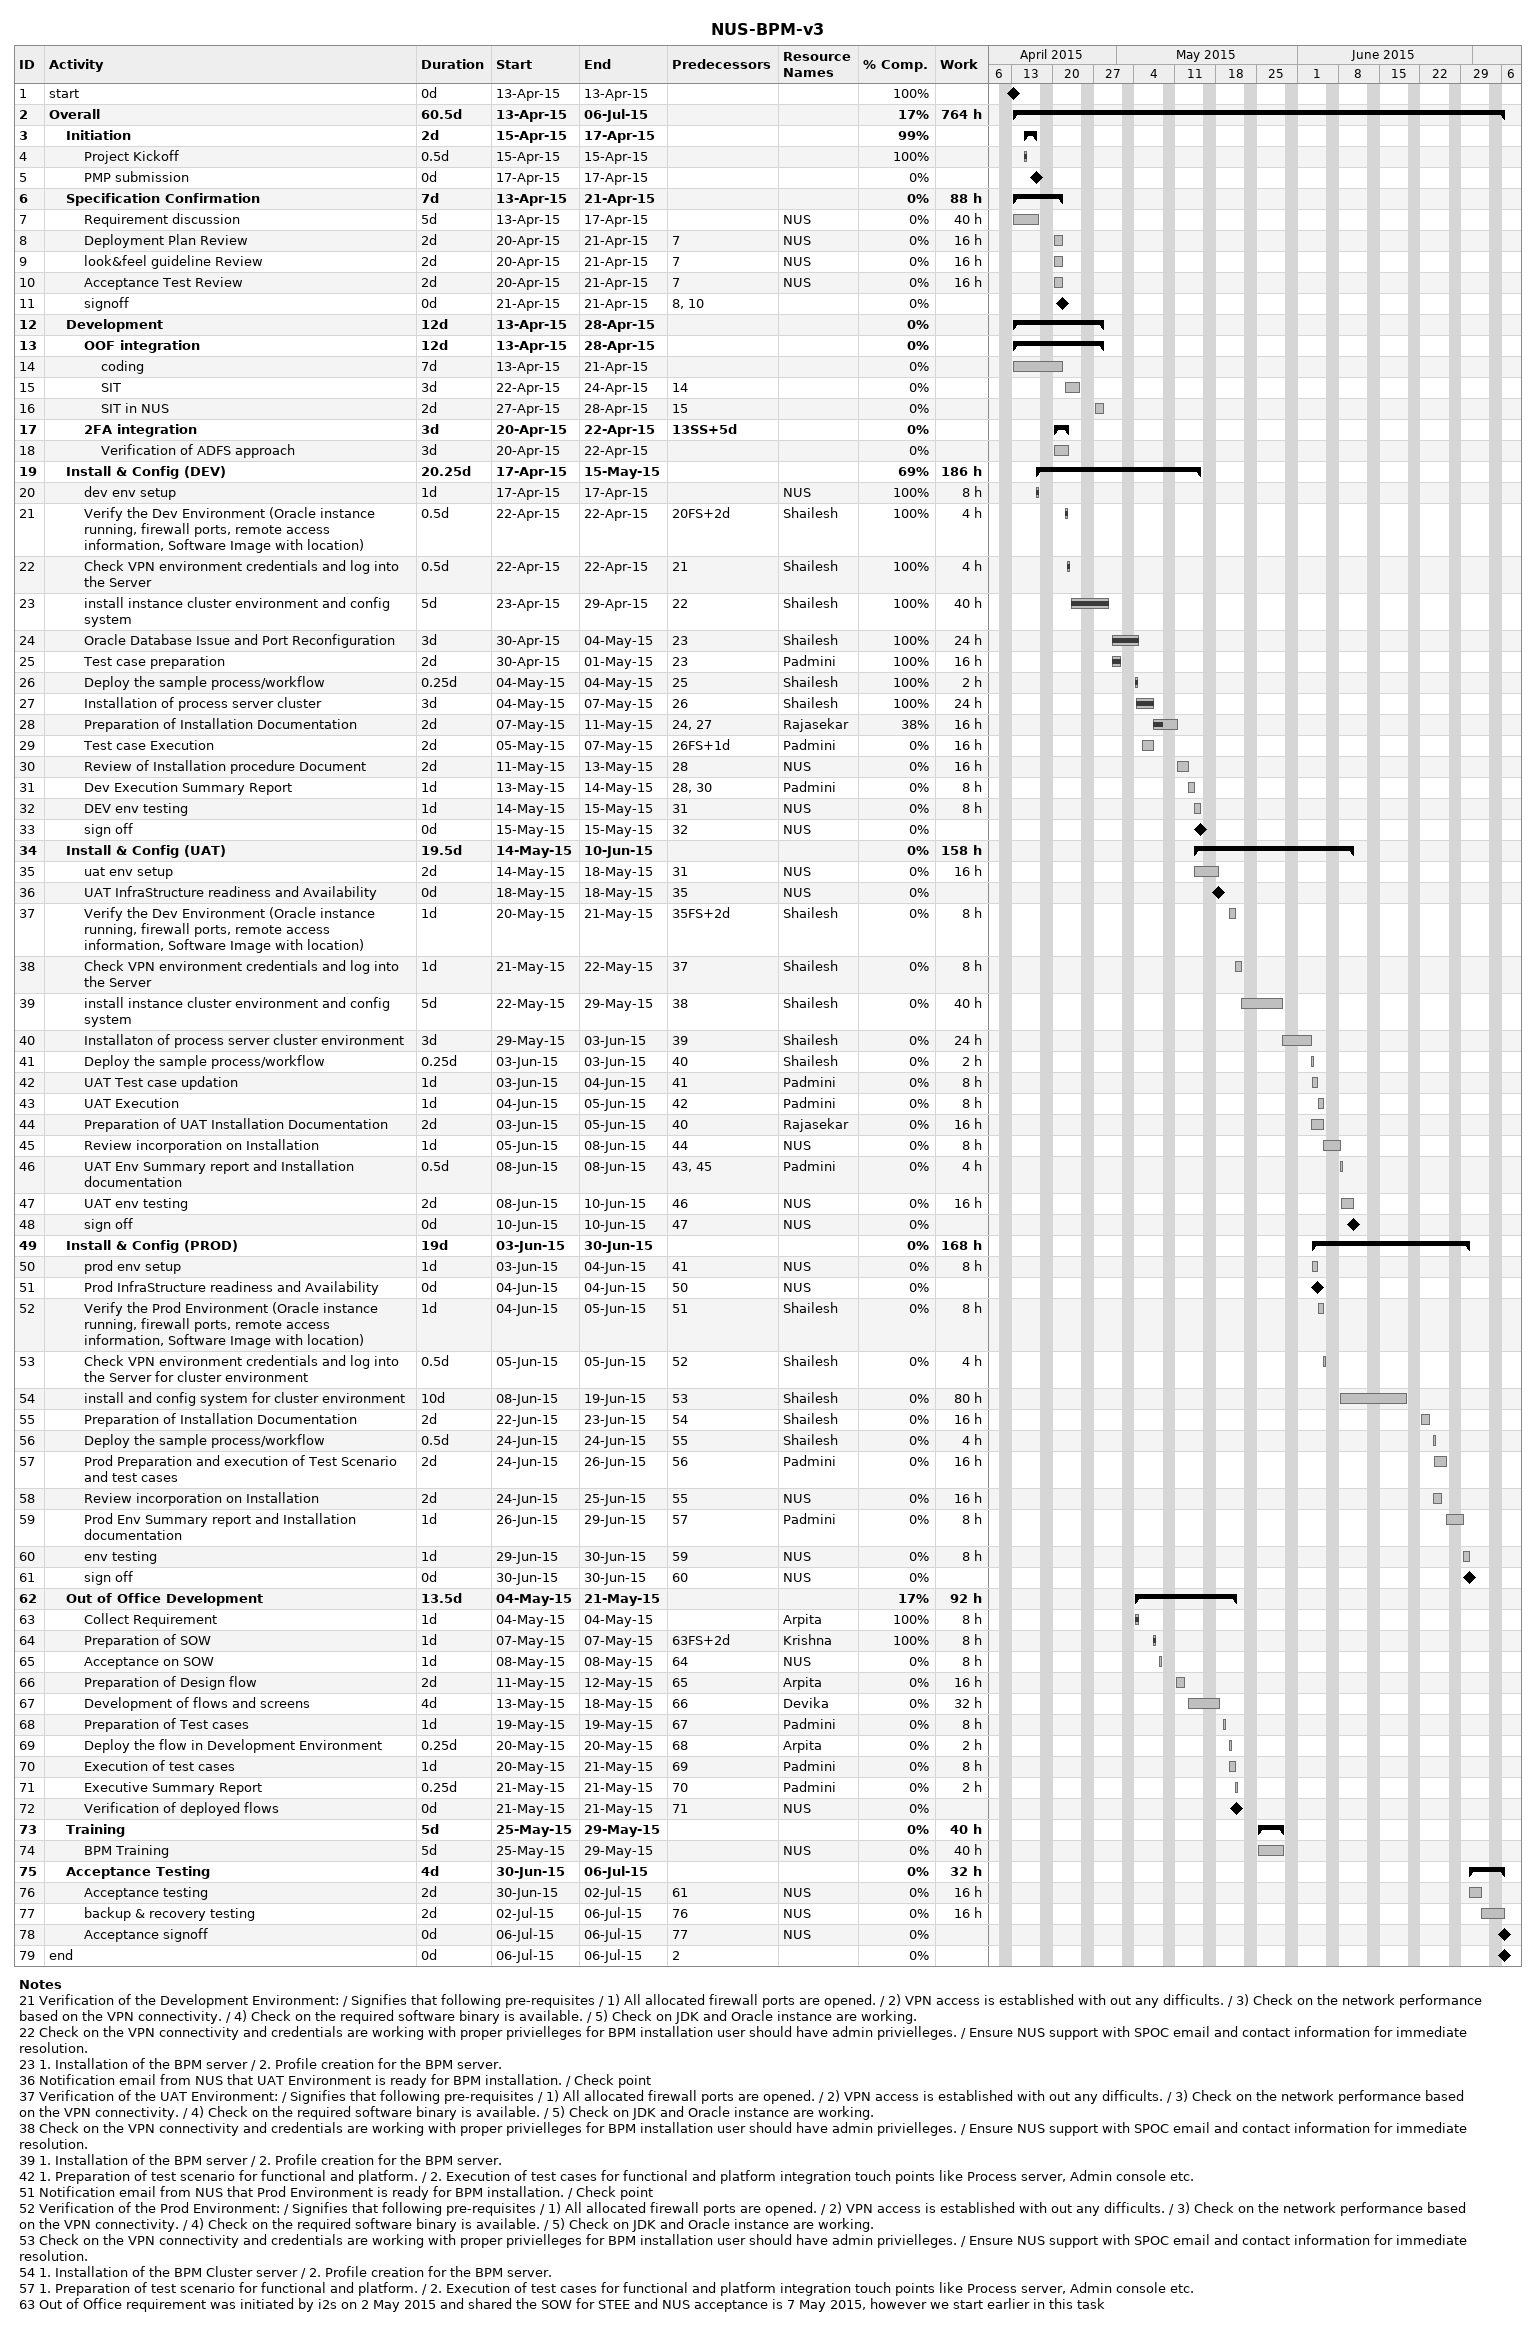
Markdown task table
NUS-BPM-v3

| ID | Level | Task | Duration | Start | Finish | Predecessors | Resources | % complete | Work (h) |
|---|---|---|---|---|---|---|---|---|---|
| 1 | 1 | start | 0d | 2015-04-13 | 2015-04-13 |  |  | 100 |  |
| 2 | 1 | **Overall** | 60.5d | 2015-04-13 | 2015-07-06 |  |  | 17 | 764 |
| 3 | 2 | **Initiation** | 2d | 2015-04-15 | 2015-04-17 |  |  | 99 |  |
| 4 | 3 | Project Kickoff | 0.5d | 2015-04-15 | 2015-04-15 |  |  | 100 |  |
| 5 | 3 | PMP submission | 0d | 2015-04-17 | 2015-04-17 |  |  | 0 |  |
| 6 | 2 | **Specification Confirmation** | 7d | 2015-04-13 | 2015-04-21 |  |  | 0 | 88 |
| 7 | 3 | Requirement discussion | 5d | 2015-04-13 | 2015-04-17 |  | NUS | 0 | 40 |
| 8 | 3 | Deployment Plan Review | 2d | 2015-04-20 | 2015-04-21 | 7 | NUS | 0 | 16 |
| 9 | 3 | look&feel guideline Review | 2d | 2015-04-20 | 2015-04-21 | 7 | NUS | 0 | 16 |
| 10 | 3 | Acceptance Test Review | 2d | 2015-04-20 | 2015-04-21 | 7 | NUS | 0 | 16 |
| 11 | 3 | signoff | 0d | 2015-04-21 | 2015-04-21 | 8, 10 |  | 0 |  |
| 12 | 2 | **Development** | 12d | 2015-04-13 | 2015-04-28 |  |  | 0 |  |
| 13 | 3 | **OOF integration** | 12d | 2015-04-13 | 2015-04-28 |  |  | 0 |  |
| 14 | 4 | coding | 7d | 2015-04-13 | 2015-04-21 |  |  | 0 |  |
| 15 | 4 | SIT | 3d | 2015-04-22 | 2015-04-24 | 14 |  | 0 |  |
| 16 | 4 | SIT in NUS | 2d | 2015-04-27 | 2015-04-28 | 15 |  | 0 |  |
| 17 | 3 | **2FA integration** | 3d | 2015-04-20 | 2015-04-22 | 13SS+5d |  | 0 |  |
| 18 | 4 | Verification of ADFS approach | 3d | 2015-04-20 | 2015-04-22 |  |  | 0 |  |
| 19 | 2 | **Install & Config (DEV)** | 20.25d | 2015-04-17 | 2015-05-15 |  |  | 69 | 186 |
| 20 | 3 | dev env setup | 1d | 2015-04-17 | 2015-04-17 |  | NUS | 100 | 8 |
| 21 | 3 | Verify the Dev Environment (Oracle instance running, firewall ports, remote access information, Software Image with location) | 0.5d | 2015-04-22 | 2015-04-22 | 20FS+2d | Shailesh | 100 | 4 |
| 22 | 3 | Check VPN environment credentials and log into the Server | 0.5d | 2015-04-22 | 2015-04-22 | 21 | Shailesh | 100 | 4 |
| 23 | 3 | install instance cluster environment and config system | 5d | 2015-04-23 | 2015-04-29 | 22 | Shailesh | 100 | 40 |
| 24 | 3 | Oracle Database Issue and Port Reconfiguration | 3d | 2015-04-30 | 2015-05-04 | 23 | Shailesh | 100 | 24 |
| 25 | 3 | Test case preparation | 2d | 2015-04-30 | 2015-05-01 | 23 | Padmini | 100 | 16 |
| 26 | 3 | Deploy the sample process/workflow | 0.25d | 2015-05-04 | 2015-05-04 | 25 | Shailesh | 100 | 2 |
| 27 | 3 | Installation of process server cluster | 3d | 2015-05-04 | 2015-05-07 | 26 | Shailesh | 100 | 24 |
| 28 | 3 | Preparation of Installation Documentation | 2d | 2015-05-07 | 2015-05-11 | 24, 27 | Rajasekar | 38 | 16 |
| 29 | 3 | Test case Execution | 2d | 2015-05-05 | 2015-05-07 | 26FS+1d | Padmini | 0 | 16 |
| 30 | 3 | Review of Installation procedure Document | 2d | 2015-05-11 | 2015-05-13 | 28 | NUS | 0 | 16 |
| 31 | 3 | Dev Execution Summary Report | 1d | 2015-05-13 | 2015-05-14 | 28, 30 | Padmini | 0 | 8 |
| 32 | 3 | DEV env testing | 1d | 2015-05-14 | 2015-05-15 | 31 | NUS | 0 | 8 |
| 33 | 3 | sign off | 0d | 2015-05-15 | 2015-05-15 | 32 | NUS | 0 |  |
| 34 | 2 | **Install & Config (UAT)** | 19.5d | 2015-05-14 | 2015-06-10 |  |  | 0 | 158 |
| 35 | 3 | uat env setup | 2d | 2015-05-14 | 2015-05-18 | 31 | NUS | 0 | 16 |
| 36 | 3 | UAT InfraStructure readiness and Availability | 0d | 2015-05-18 | 2015-05-18 | 35 | NUS | 0 |  |
| 37 | 3 | Verify the Dev Environment (Oracle instance running, firewall ports, remote access information, Software Image with location) | 1d | 2015-05-20 | 2015-05-21 | 35FS+2d | Shailesh | 0 | 8 |
| 38 | 3 | Check VPN environment credentials and log into the Server | 1d | 2015-05-21 | 2015-05-22 | 37 | Shailesh | 0 | 8 |
| 39 | 3 | install instance cluster environment and config system | 5d | 2015-05-22 | 2015-05-29 | 38 | Shailesh | 0 | 40 |
| 40 | 3 | Installaton of process server cluster environment | 3d | 2015-05-29 | 2015-06-03 | 39 | Shailesh | 0 | 24 |
| 41 | 3 | Deploy the sample process/workflow | 0.25d | 2015-06-03 | 2015-06-03 | 40 | Shailesh | 0 | 2 |
| 42 | 3 | UAT Test case updation | 1d | 2015-06-03 | 2015-06-04 | 41 | Padmini | 0 | 8 |
| 43 | 3 | UAT Execution | 1d | 2015-06-04 | 2015-06-05 | 42 | Padmini | 0 | 8 |
| 44 | 3 | Preparation of UAT Installation Documentation | 2d | 2015-06-03 | 2015-06-05 | 40 | Rajasekar | 0 | 16 |
| 45 | 3 | Review incorporation on Installation | 1d | 2015-06-05 | 2015-06-08 | 44 | NUS | 0 | 8 |
| 46 | 3 | UAT Env Summary report and Installation documentation | 0.5d | 2015-06-08 | 2015-06-08 | 43, 45 | Padmini | 0 | 4 |
| 47 | 3 | UAT env testing | 2d | 2015-06-08 | 2015-06-10 | 46 | NUS | 0 | 16 |
| 48 | 3 | sign off | 0d | 2015-06-10 | 2015-06-10 | 47 | NUS | 0 |  |
| 49 | 2 | **Install & Config (PROD)** | 19d | 2015-06-03 | 2015-06-30 |  |  | 0 | 168 |
| 50 | 3 | prod env setup | 1d | 2015-06-03 | 2015-06-04 | 41 | NUS | 0 | 8 |
| 51 | 3 | Prod InfraStructure readiness and Availability | 0d | 2015-06-04 | 2015-06-04 | 50 | NUS | 0 |  |
| 52 | 3 | Verify the Prod Environment (Oracle instance running, firewall ports, remote access information, Software Image with location) | 1d | 2015-06-04 | 2015-06-05 | 51 | Shailesh | 0 | 8 |
| 53 | 3 | Check VPN environment credentials and log into the Server for cluster environment | 0.5d | 2015-06-05 | 2015-06-05 | 52 | Shailesh | 0 | 4 |
| 54 | 3 | install and config system for cluster environment | 10d | 2015-06-08 | 2015-06-19 | 53 | Shailesh | 0 | 80 |
| 55 | 3 | Preparation of Installation Documentation | 2d | 2015-06-22 | 2015-06-23 | 54 | Shailesh | 0 | 16 |
| 56 | 3 | Deploy the sample process/workflow | 0.5d | 2015-06-24 | 2015-06-24 | 55 | Shailesh | 0 | 4 |
| 57 | 3 | Prod Preparation and execution of Test Scenario and test cases | 2d | 2015-06-24 | 2015-06-26 | 56 | Padmini | 0 | 16 |
| 58 | 3 | Review incorporation on Installation | 2d | 2015-06-24 | 2015-06-25 | 55 | NUS | 0 | 16 |
| 59 | 3 | Prod Env Summary report and Installation documentation | 1d | 2015-06-26 | 2015-06-29 | 57 | Padmini | 0 | 8 |
| 60 | 3 | env testing | 1d | 2015-06-29 | 2015-06-30 | 59 | NUS | 0 | 8 |
| 61 | 3 | sign off | 0d | 2015-06-30 | 2015-06-30 | 60 | NUS | 0 |  |
| 62 | 2 | **Out of Office Development** | 13.5d | 2015-05-04 | 2015-05-21 |  |  | 17 | 92 |
| 63 | 3 | Collect Requirement | 1d | 2015-05-04 | 2015-05-04 |  | Arpita | 100 | 8 |
| 64 | 3 | Preparation of SOW | 1d | 2015-05-07 | 2015-05-07 | 63FS+2d | Krishna | 100 | 8 |
| 65 | 3 | Acceptance on SOW | 1d | 2015-05-08 | 2015-05-08 | 64 | NUS | 0 | 8 |
| 66 | 3 | Preparation of Design flow | 2d | 2015-05-11 | 2015-05-12 | 65 | Arpita | 0 | 16 |
| 67 | 3 | Development of flows and screens | 4d | 2015-05-13 | 2015-05-18 | 66 | Devika | 0 | 32 |
| 68 | 3 | Preparation of Test cases | 1d | 2015-05-19 | 2015-05-19 | 67 | Padmini | 0 | 8 |
| 69 | 3 | Deploy the flow in Development Environment | 0.25d | 2015-05-20 | 2015-05-20 | 68 | Arpita | 0 | 2 |
| 70 | 3 | Execution of test cases | 1d | 2015-05-20 | 2015-05-21 | 69 | Padmini | 0 | 8 |
| 71 | 3 | Executive Summary Report | 0.25d | 2015-05-21 | 2015-05-21 | 70 | Padmini | 0 | 2 |
| 72 | 3 | Verification of deployed flows | 0d | 2015-05-21 | 2015-05-21 | 71 | NUS | 0 |  |
| 73 | 2 | **Training** | 5d | 2015-05-25 | 2015-05-29 |  |  | 0 | 40 |
| 74 | 3 | BPM Training | 5d | 2015-05-25 | 2015-05-29 |  | NUS | 0 | 40 |
| 75 | 2 | **Acceptance Testing** | 4d | 2015-06-30 | 2015-07-06 |  |  | 0 | 32 |
| 76 | 3 | Acceptance testing | 2d | 2015-06-30 | 2015-07-02 | 61 | NUS | 0 | 16 |
| 77 | 3 | backup & recovery testing | 2d | 2015-07-02 | 2015-07-06 | 76 | NUS | 0 | 16 |
| 78 | 3 | Acceptance signoff | 0d | 2015-07-06 | 2015-07-06 | 77 | NUS | 0 |  |
| 79 | 1 | end | 0d | 2015-07-06 | 2015-07-06 | 2 |  | 0 |  |

Notes
- 21: Verification of the Development Environment: / Signifies that following pre-requisites / 1) All allocated firewall ports are opened. / 2) VPN access is established with out any difficults. / 3) Check on the network performance based on the VPN connectivity. / 4) Check on the required software binary is available. / 5) Check on JDK and Oracle instance are working.
- 22: Check on the VPN connectivity and credentials are working with proper privielleges for BPM installation user should have admin privielleges. / Ensure NUS support with SPOC email and contact information for immediate resolution.
- 23: 1. Installation of the BPM server / 2. Profile creation for the BPM server.
- 36: Notification email from NUS that UAT Environment is ready for BPM installation. / Check point
- 37: Verification of the UAT Environment: / Signifies that following pre-requisites / 1) All allocated firewall ports are opened. / 2) VPN access is established with out any difficults. / 3) Check on the network performance based on the VPN connectivity. / 4) Check on the required software binary is available. / 5) Check on JDK and Oracle instance are working.
- 38: Check on the VPN connectivity and credentials are working with proper privielleges for BPM installation user should have admin privielleges. / Ensure NUS support with SPOC email and contact information for immediate resolution.
- 39: 1. Installation of the BPM server / 2. Profile creation for the BPM server.
- 42: 1. Preparation of test scenario for functional and platform. / 2. Execution of test cases for functional and platform integration touch points like Process server, Admin console etc.
- 51: Notification email from NUS that Prod Environment is ready for BPM installation. / Check point
- 52: Verification of the Prod Environment: / Signifies that following pre-requisites / 1) All allocated firewall ports are opened. / 2) VPN access is established with out any difficults. / 3) Check on the network performance based on the VPN connectivity. / 4) Check on the required software binary is available. / 5) Check on JDK and Oracle instance are working.
- 53: Check on the VPN connectivity and credentials are working with proper privielleges for BPM installation user should have admin privielleges. / Ensure NUS support with SPOC email and contact information for immediate resolution.
- 54: 1. Installation of the BPM Cluster server / 2. Profile creation for the BPM server.
- 57: 1. Preparation of test scenario for functional and platform. / 2. Execution of test cases for functional and platform integration touch points like Process server, Admin console etc.
- 63: Out of Office requirement was initiated by i2s on 2 May 2015 and shared the SOW for STEE and NUS acceptance is 7 May 2015, however we start earlier in this task
